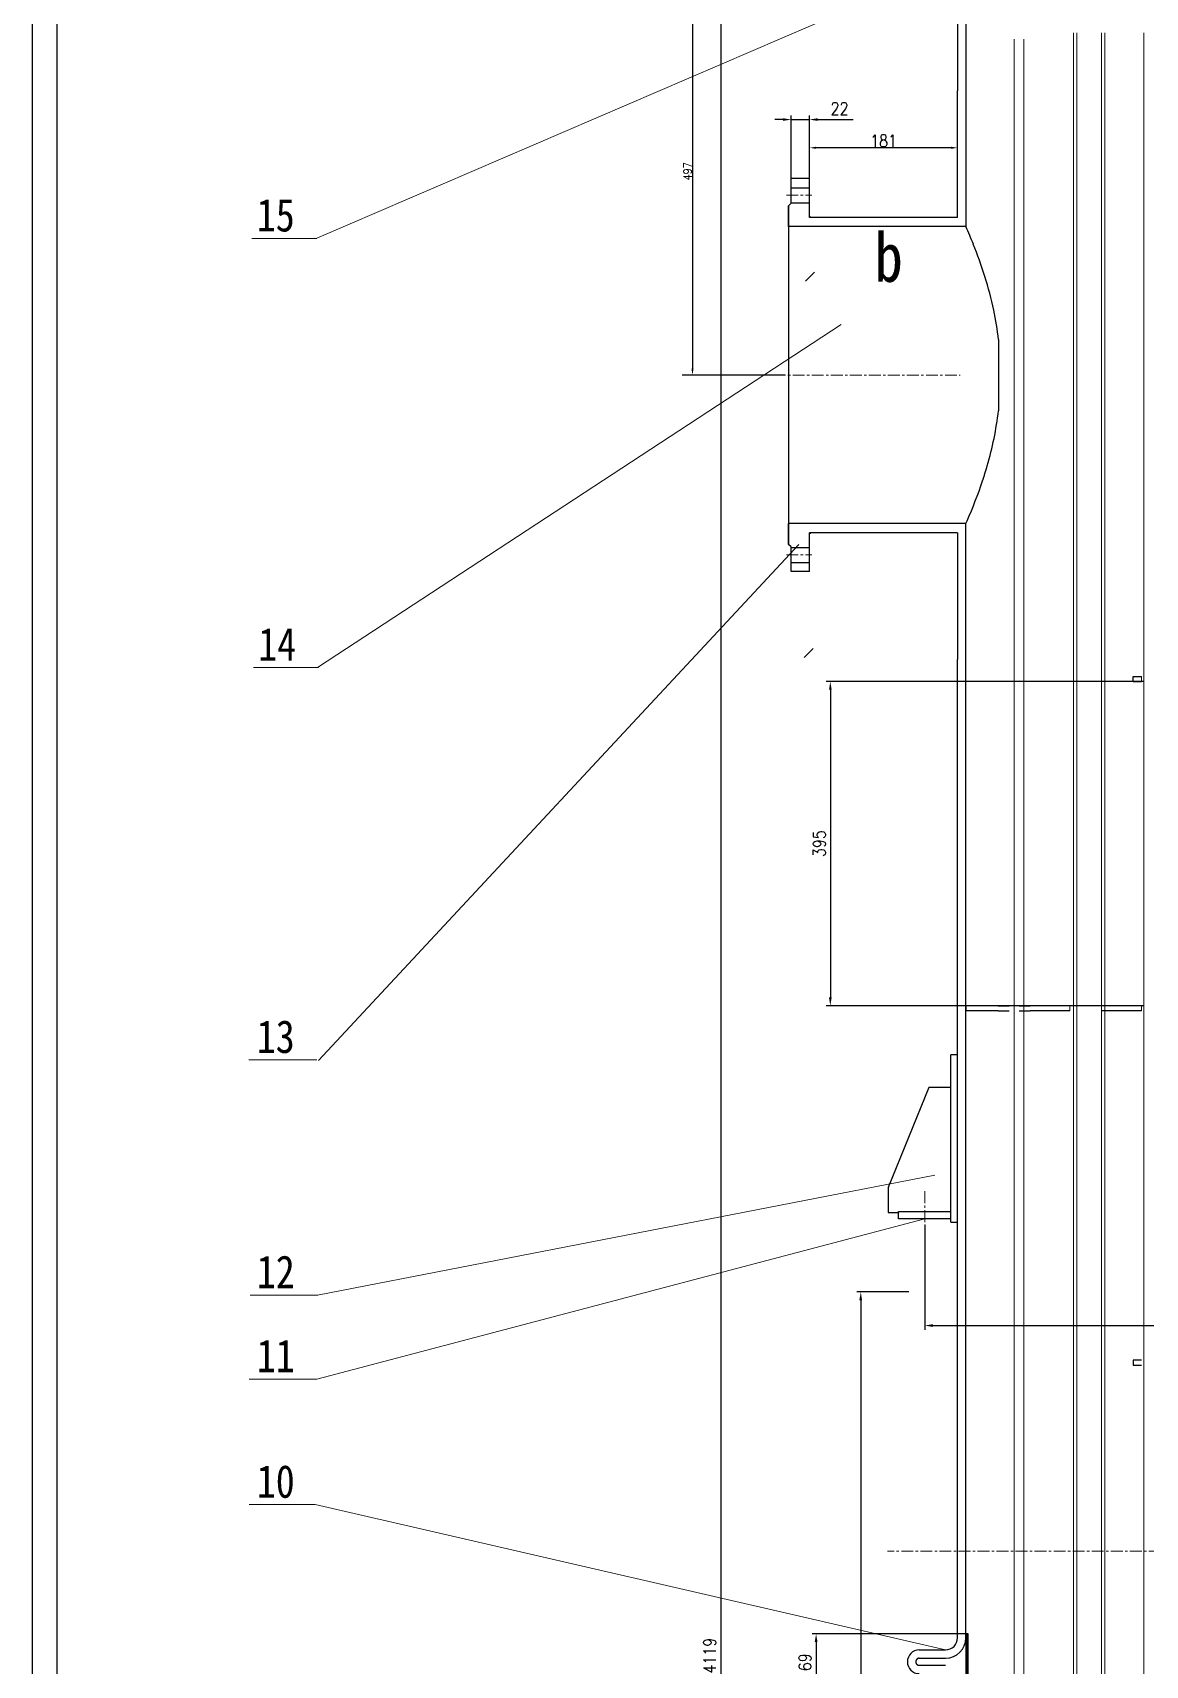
# Model space of a CAD drawing. Header units: millimetres. Extents: x -8339 to 1608, y -494 to 6634.
# Drawn here: x -8339 to -6981, y 3646 to 5638 of the extents above; entities that cross this region are included whole.
import ezdxf

# ---------------------------------------------------------------- set-up
doc = ezdxf.new("R2010")
doc.units = ezdxf.units.MM
doc.header["$LTSCALE"] = 38.720001
doc.linetypes.add('CENTER', pattern=[0.6, 0.375, -0.075, 0.075, -0.075])
doc.layers.get('0').update_dxf_attribs({"lineweight": 18})
doc.layers.add('03___PRT_ALL_CURVES', color=7, linetype='Continuous', lineweight=18)
for name, color, linetype, lineweight, true_color in [('中心线', 7, 'CENTER', 18, 0xcc0000), ('剖面线', 2, 'Continuous', 18, 0xffff00), ('标注线', 3, 'Continuous', 9, 0x00ff00), ('细实线', 7, 'Continuous', 18, 0x002699)]:
    doc.layers.add(name, color=color, linetype=linetype, lineweight=lineweight, true_color=true_color)
doc.layers.add('粗实线', color=7, linetype='Continuous')
doc.styles.get("Standard").update_dxf_attribs({"font": 'txt.shx', "width": 0.85, "bigfont": 'gbcbig.shx'})
doc.dimstyles.new('ISO-25', dxfattribs={"dimtxt": 15, "dimasz": 10, "dimexe": 5, "dimexo": 0.625, "dimgap": 6, "dimtad": 1, "dimdec": 0, "dimtxsty": 'Standard', "dimcen": 2.5, "dimdle": 20, "dimadec": 0, "dimazin": 0, "dimtfac": 1, "dimtdec": 0, "dimtmove": 0, "dimatfit": 3, "dimfxl": 1, "dimlwd": -1, "dimlwe": -1, "dimarcsym": 0})
doc.dimstyles.get("Standard").update_dxf_attribs({"dimtxt": 30, "dimasz": 8, "dimexe": 0.18, "dimexo": 0.0625, "dimgap": 0.09, "dimtad": 1, "dimdsep": 46, "dimtxsty": 'Standard', "dimcen": 0.09, "dimdle": 16, "dimadec": 0, "dimazin": 0, "dimtfac": 1, "dimtofl": 0, "dimtmove": 0, "dimatfit": 3, "dimfxl": 1, "dimtolj": 1, "dimlwd": -1, "dimlwe": -1, "dimarcsym": 0})

# ---------------------------------------------------------------- blocks, each defined once
blk = doc.blocks.new('*X6')
at = {"layer": '标注线', "lineweight": 18}
for points in [[(-7535.2, 5709), (-7532.6, 5709), (-7533.9, 5717)], [(-7535.2, 5228.1), (-7532.6, 5228.1), (-7533.9, 5220.1)]]:
    blk.add_hatch(color=0, dxfattribs=at).paths.add_polyline_path(points, flags=0)
at = {"layer": '标注线', "color": 0, "lineweight": -2}
for p, q in [((-7271, 5717), (-7546.6, 5717)), ((-7533.9, 5709), (-7533.9, 5228.1)), ((-7421, 5220.1), (-7546.6, 5220.1))]:
    blk.add_line(p, q, dxfattribs=at)
at = {"layer": '标注线', "color": 0, "insert": (-7539.9, 5468.6), "char_height": 10, "width": 36.429, "attachment_point": 5, "rotation": 90}
blk.add_mtext('\\T1;497', dxfattribs=at)
blk = doc.blocks.new('*X7')
at = {"layer": '标注线', "lineweight": 18}
for points in [[(-7383.1, 5498.7), (-7383.1, 5496.1), (-7391.1, 5497.4)], [(-7218.5, 5498.7), (-7218.5, 5496.1), (-7210.5, 5497.4)]]:
    blk.add_hatch(color=0, dxfattribs=at).paths.add_polyline_path(points, flags=0)
at = {"layer": '标注线', "color": 0, "lineweight": -2}
for p, q in [((-7391.1, 5416.8), (-7391.1, 5510.1)), ((-7210.5, 5416.8), (-7210.5, 5510.1)), ((-7218.5, 5497.4), (-7383.1, 5497.4))]:
    blk.add_line(p, q, dxfattribs=at)
at = {"layer": '标注线', "color": 0, "insert": (-7300.8, 5505.9), "char_height": 15, "width": 54.643, "attachment_point": 5}
blk.add_mtext('\\T1;181', dxfattribs=at)
blk = doc.blocks.new('*X12')
at = {"layer": '标注线', "lineweight": 18}
for points in [[(-7240.6, 4062.1), (-7240.6, 4058.8), (-7250.6, 4060.4)], [(-6343.7, 4062.1), (-6343.7, 4058.8), (-6333.7, 4060.4)]]:
    blk.add_hatch(color=0, dxfattribs=at).paths.add_polyline_path(points, flags=0)
at = {"layer": '标注线', "color": 0, "lineweight": -2}
for p, q in [((-7250.6, 4183.5), (-7250.6, 4055.4)), ((-6333.7, 4183.5), (-6333.7, 4055.4)), ((-7240.6, 4060.4), (-6343.7, 4060.4))]:
    blk.add_line(p, q, dxfattribs=at)
at = {"layer": '标注线', "color": 0, "lineweight": 18, "insert": (-6798.3, 4073.9), "char_height": 15, "width": 71.946, "attachment_point": 5}
blk.add_mtext('\\T1;%%C920', dxfattribs=at)
blk = doc.blocks.new('*X17')
at = {"layer": '标注线', "lineweight": 30}
for points in [[(-7330.3, 4091.4), (-7327, 4091.4), (-7328.6, 4101.4)], [(-7330.3, 1608.2), (-7327, 1608.2), (-7328.6, 1598.2)]]:
    blk.add_hatch(color=0, dxfattribs=at).paths.add_polyline_path(points, flags=0)
at = {"layer": '标注线', "color": 0, "lineweight": -2}
for p, q in [((-7270.1, 4101.4), (-7333.6, 4101.4)), ((-7328.6, 4091.4), (-7328.6, 1608.2)), ((-7251.4, 1598.2), (-7333.6, 1598.2))]:
    blk.add_line(p, q, dxfattribs=at)
at = {"layer": '标注线', "color": 0, "lineweight": 18, "insert": (-7342.1, 2849.8), "char_height": 15, "width": 72.857, "attachment_point": 5, "rotation": 90}
blk.add_mtext('\\T1;2500', dxfattribs=at)
blk = doc.blocks.new('*X18')
at = {"layer": '标注线', "lineweight": 30}
for points in [[(-7501.1, 5707), (-7497.7, 5707), (-7499.4, 5717)], [(-7501.1, 1608.2), (-7497.7, 1608.2), (-7499.4, 1598.2)]]:
    blk.add_hatch(color=0, dxfattribs=at).paths.add_polyline_path(points, flags=0)
at = {"layer": '标注线', "color": 0, "lineweight": -2}
for p, q in [((-7267.3, 5717), (-7504.4, 5717)), ((-7499.4, 5707), (-7499.4, 1608.2)), ((-7239, 1598.2), (-7504.4, 1598.2))]:
    blk.add_line(p, q, dxfattribs=at)
at = {"layer": '标注线', "color": 0, "lineweight": 18, "insert": (-7512.9, 3657.6), "char_height": 15, "width": 72.857, "attachment_point": 5, "rotation": 90}
blk.add_mtext('\\T1;4119', dxfattribs=at)
blk = doc.blocks.new('*X20')
at = {"layer": '标注线', "lineweight": 18}
for points in [[(-7384.8, 3674.2), (-7381.4, 3674.2), (-7383.1, 3684.2)], [(-7384.8, 3624.9), (-7381.4, 3624.9), (-7383.1, 3614.9)]]:
    blk.add_hatch(color=0, dxfattribs=at).paths.add_polyline_path(points, flags=0)
at = {"layer": '标注线', "color": 0, "lineweight": -2}
for p, q in [((-7198.1, 3684.2), (-7388.1, 3684.2)), ((-7383.1, 3674.2), (-7383.1, 3624.9)), ((-7198.1, 3614.9), (-7388.1, 3614.9))]:
    blk.add_line(p, q, dxfattribs=at)
at = {"layer": '标注线', "color": 0, "lineweight": 18, "insert": (-7396.6, 3649.6), "char_height": 15, "width": 36.429, "attachment_point": 5, "rotation": 90}
blk.add_mtext('\\T1;69', dxfattribs=at)
blk = doc.blocks.new('*X21')
at = {"layer": '标注线', "lineweight": 18}
for points in [[(-7423.6, 5533.5), (-7423.6, 5530.2), (-7413.6, 5531.8)], [(-7381.1, 5533.5), (-7381.1, 5530.2), (-7391.1, 5531.8)]]:
    blk.add_hatch(color=0, dxfattribs=at).paths.add_polyline_path(points, flags=0)
at = {"layer": '标注线', "color": 0, "lineweight": -2}
for p, q in [((-7423.6, 5531.8), (-7433.6, 5531.8)), ((-7413.6, 5460.5), (-7413.6, 5536.8)), ((-7413.6, 5531.8), (-7391.1, 5531.8)), ((-7391.1, 5460.5), (-7391.1, 5536.8)), ((-7381.1, 5531.8), (-7337.9, 5531.8))]:
    blk.add_line(p, q, dxfattribs=at)
at = {"layer": '标注线', "color": 0, "lineweight": 18, "insert": (-7354.5, 5545.3), "char_height": 15, "width": 36.429, "attachment_point": 5}
blk.add_mtext('\\T1;22', dxfattribs=at)
blk = doc.blocks.new('*X23')
at = {"layer": '标注线', "lineweight": 30}
for points in [[(-7367.4, 4836.1), (-7364.1, 4836.1), (-7365.7, 4846.1)], [(-7367.4, 4460.7), (-7364.1, 4460.7), (-7365.7, 4450.7)]]:
    blk.add_hatch(color=0, dxfattribs=at).paths.add_polyline_path(points, flags=0)
at = {"layer": '标注线', "color": 0, "lineweight": -2}
for p, q in [((-6984, 4846.1), (-7370.7, 4846.1)), ((-7365.7, 4836.1), (-7365.7, 4460.7)), ((-6984, 4450.7), (-7370.7, 4450.7))]:
    blk.add_line(p, q, dxfattribs=at)
at = {"layer": '标注线', "color": 0, "lineweight": 18, "insert": (-7379.2, 4648.4), "char_height": 15, "width": 54.643, "attachment_point": 5, "rotation": 90}
blk.add_mtext('\\T1;395', dxfattribs=at)

msp = doc.modelspace()

# ---------------------------------------------------------------- hatches: boundary and pattern name
at = {"layer": '剖面线'}
h = msp.add_hatch(dxfattribs=at)
h.set_pattern_fill('ANSI31', color=256, scale=3.92157, style=0)
h.paths.add_polyline_path([(-6258, 2023.9), (-6258, 2017.4), (-6239, 2017.4), (-6239, 2023.9)], flags=0)
h.paths.add_polyline_path([(-6239, 1782.8), (-6239, 1789.3), (-6258, 1789.3), (-6258, 1782.8)], flags=0)
h.paths.add_polyline_path([(-7380.4, 5334.7), (-7380.4, 5345.7), (-7402.4, 5345.7), (-7402.4, 5334.7)], flags=0)
h.paths.add_polyline_path([(-7402.4, 4886.5), (-7402.4, 4875.5), (-7380.4, 4875.5), (-7380.4, 4886.5)], flags=0)
at = {"layer": '标注线'}
h = msp.add_hatch(dxfattribs=at)
h.set_pattern_fill('ANSI31', color=256, scale=0.25, style=0)
h.paths.add_polyline_path([(-6384, 3684.2), (-6386.8, 3684.2), (-6386.8, 3614.9), (-6384, 3614.9)], flags=0)
h.paths.add_polyline_path([(-7197.5, 3684.2), (-7200.3, 3684.2), (-7200.3, 3621.1), (-7197.5, 3621.1)], flags=0)
at = {"layer": '细实线', "lineweight": 18}
h = msp.add_hatch(color=256, dxfattribs=at)
h.paths.add_polyline_path([(-7391.1, 5414), (-7391.1, 5412.4), (-7389.3, 5412.4)], flags=0)
h.paths.add_polyline_path([(-7389.3, 5027.7), (-7391.1, 5027.7), (-7391.1, 5026.2)], flags=0)

# ---------------------------------------------------------------- linework, layer by layer
at = {"color": 7, "linetype": 'Continuous'}
for p, q in [((-7210.5, 5414.5), (-7210.5, 5412.4)), ((-7210.5, 5414.5), (-7210.5, 5412.4)), ((-7404.4, 5039), (-7416.6, 5039)), ((-7210.5, 5027.7), (-7210.5, 5025.7)), ((-7210.5, 5027.7), (-7210.5, 5025.7)), ((-7200.3, 4954.8), (-7200.3, 5039)), ((-6986.2, 4846.1), (-6986.2, 4852.2)), ((-7073.5, 4450.7), (-7073.5, 4444.6)), ((-7034.7, 4450.7), (-7034.7, 4444.6)), ((-6986.2, 4450.7), (-6986.2, 4444.6))]:
    msp.add_line(p, q, dxfattribs=at)
at = {"layer": '03___PRT_ALL_CURVES', "color": 40, "linetype": 'Continuous'}
msp.add_line((-7210.5, 5025.8), (-7210.5, 5025.7), dxfattribs=at)
at = {"layer": '中心线'}
for p, q in [((-7419.4, 5439.5), (-7388.3, 5439.5)), ((-7458.1, 5220.1), (-7207.5, 5220.1)), ((-7419.4, 5000.7), (-7388.3, 5000.7)), ((-7250.6, 4224.3), (-7250.6, 4144)), ((-6265.6, 3785.1), (-7295.8, 3785.1))]:
    msp.add_line(p, q, dxfattribs=at)
at = {"layer": '粗实线', "color": 7, "linetype": 'Continuous'}
for p, q in [((-8339, -494), (-8339, 6634)), ((-8309, -494), (-8309, 6634)), ((-7210.5, 5720.1), (-7210.5, 5567)), ((-7210.5, 5720.1), (-7210.5, 5567)), ((-7200.3, 5720.1), (-7200.3, 5401.2)), ((-7200.3, 5720.1), (-7200.3, 5401.2)), ((-7413.6, 5448.7), (-7413.6, 5459.9)), ((-7391.1, 5459.9), (-7413.6, 5459.9)), ((-7391.1, 5459.9), (-7413.6, 5459.9)), ((-7413.6, 5429.8), (-7413.6, 5459.9)), ((-7391.1, 5448.7), (-7391.1, 5459.9)), ((-7391.1, 5412.4), (-7391.1, 5459.9)), ((-7413.6, 5448.7), (-7391.1, 5448.7)), ((-7413.6, 5448.7), (-7391.1, 5448.7)), ((-7413.6, 5429.8), (-7416.6, 5426.7)), ((-7413.6, 5429.8), (-7416.6, 5426.7)), ((-7416.6, 5401.2), (-7416.6, 5426.7)), ((-7416.6, 5426.7), (-7416.6, 5013.5)), ((-7413.6, 5429.8), (-7413.6, 5430.3)), ((-7413.6, 5430.3), (-7391.1, 5430.3)), ((-7413.6, 5430.3), (-7391.1, 5430.3)), ((-7391.1, 5412.4), (-7391.1, 5430.3)), ((-7404.4, 5401.2), (-7416.6, 5401.2)), ((-7200.3, 5401.2), (-7416.6, 5401.2)), ((-7200.3, 5401.2), (-7404.4, 5401.2)), ((-7210.5, 5412.4), (-7391.1, 5412.4)), ((-7210.5, 5412.4), (-7391.1, 5412.4)), ((-7416.6, 5013.5), (-7416.6, 5039)), ((-7200.3, 5039), (-7416.6, 5039)), ((-7200.3, 5039), (-7404.4, 5039)), ((-7391.1, 5009.9), (-7391.1, 5027.7)), ((-7210.5, 5027.7), (-7391.1, 5027.7)), ((-7210.5, 5027.7), (-7391.1, 5027.7)), ((-7391.1, 4980.3), (-7391.1, 5027.7)), ((-7200.3, 3679.3), (-7200.3, 5039)), ((-7413.6, 5010.4), (-7416.6, 5013.5)), ((-7413.6, 5010.4), (-7416.6, 5013.5)), ((-7413.6, 5009.9), (-7413.6, 5010.4)), ((-7413.6, 4980.3), (-7413.6, 5010.4)), ((-7413.6, 5009.9), (-7391.1, 5009.9)), ((-7413.6, 5009.9), (-7391.1, 5009.9)), ((-7413.6, 4980.3), (-7413.6, 4991.5)), ((-7413.6, 4991.5), (-7391.1, 4991.5)), ((-7413.6, 4991.5), (-7391.1, 4991.5)), ((-7391.1, 4980.3), (-7413.6, 4980.3)), ((-7391.1, 4980.3), (-7413.6, 4980.3)), ((-7391.1, 4980.3), (-7391.1, 4991.5)), ((-7200.3, 3679.3), (-7200.3, 4954.8)), ((-7210.5, 4390.7), (-7210.5, 4873.1)), ((-7210.5, 3679.3), (-7210.5, 4873.1)), ((-6996.2, 4846.1), (-6996.2, 4852.2)), ((-6996.2, 4852.2), (-6986.2, 4852.2)), ((-6996.2, 4852.2), (-6986.2, 4852.2)), ((-6996.2, 4846.1), (-6996.2, 4852.2)), ((-6996.2, 4846.1), (-6986.2, 4846.1)), ((-6996.2, 4846.1), (-6986.2, 4846.1)), ((-7160.8, 4450.7), (-7200.3, 4450.7)), ((-7200.3, 4450.7), (-7200.3, 4444.6)), ((-7160.8, 4450.7), (-7200.3, 4450.7)), ((-7160.8, 4444.6), (-7200.3, 4444.6)), ((-7160.8, 4444.6), (-7200.3, 4444.6)), ((-7073.5, 4450.7), (-7122, 4450.7)), ((-7073.5, 4450.7), (-7122, 4450.7)), ((-7073.5, 4444.6), (-7122, 4444.6)), ((-7073.5, 4444.6), (-7122, 4444.6)), ((-6986.2, 4450.7), (-7034.7, 4450.7)), ((-6986.2, 4450.7), (-7034.7, 4450.7)), ((-6986.2, 4444.6), (-7034.7, 4444.6)), ((-6986.2, 4444.6), (-7034.7, 4444.6)), ((-7210.5, 4390.7), (-7218.7, 4390.7)), ((-7218.7, 4186.7), (-7218.7, 4390.7)), ((-7210.5, 4186.7), (-7210.5, 4390.7)), ((-7245.4, 4351), (-7295.3, 4228.9)), ((-7218.7, 4351), (-7245.4, 4351)), ((-7295.3, 4228.9), (-7295.3, 4198.3)), ((-7295.3, 4198.3), (-7282.6, 4198.3)), ((-7282.6, 4199.5), (-7218.7, 4199.5)), ((-7282.6, 4190.7), (-7282.6, 4199.5)), ((-7218.7, 4190.7), (-7282.6, 4190.7)), ((-7218.7, 4186.7), (-7210.5, 4186.7)), ((-7210.5, 3679.3), (-7210.5, 4186.7)), ((-6996.2, 4011.9), (-6986.2, 4011.9)), ((-7257.2, 3664.7), (-7225.1, 3664.7)), ((-7257.2, 3664.7), (-7225.1, 3664.7)), ((-7257.2, 3654.5), (-7225.1, 3654.5)), ((-7257.2, 3654.5), (-7225.1, 3654.5)), ((-7257.2, 3645.9), (-7225.1, 3645.9)), ((-7257.2, 3645.9), (-7225.1, 3645.9))]:
    msp.add_line(p, q, dxfattribs=at)
at = {"layer": '粗实线'}
for p, q in [((-7210.5, 5412.4), (-7210.5, 5567)), ((-7160.5, 5263.6), (-7160.5, 5176.6)), ((-7210.5, 5027.7), (-7210.5, 4873.1)), ((-7160.8, 4450.7), (-7147.5, 4450.7)), ((-7160.8, 4444.6), (-7147.5, 4444.6)), ((-7135.3, 4450.7), (-7122, 4450.7)), ((-7135.3, 4444.6), (-7122, 4444.6)), ((-6996.2, 4018), (-6996.2, 4011.9)), ((-6986.2, 4018), (-6996.2, 4018))]:
    msp.add_line(p, q, dxfattribs=at)
msp.add_lwpolyline([(-7200.3, 3614.9), (-7197.5, 3614.9), (-7197.5, 3684.2), (-7200.3, 3684.2)], close=True, dxfattribs=at)
at = {"layer": '粗实线', "color": 7, "linetype": 'Continuous'}
for centre, radius, start, end in [((-7773.2, 5146.7), 626.9, 21.8269, 23.9518), ((-7225.1, 3679.3), 24.7, 270, 360), ((-7225.1, 3679.3), 14.5, 270, 360), ((-7257.2, 3650.2), 14.5, 90, 270)]:
    msp.add_arc(centre, radius, start, end, dxfattribs=at)
for points, knots in [([(-7160.5, 5263.6), (-7161.9, 5275.6), (-7168.5, 5315.3), (-7180.9, 5353.8), (-7191.3, 5379.8)], [0, 0, 0, 0, 20410.120192, 67615.749537, 67615.749537, 67615.749537, 67615.749537]), ([(-7180.1, 5090.9), (-7178, 5097.1), (-7169.3, 5125), (-7163.2, 5153.9), (-7160.5, 5176.6)], [0, 0, 0, 0, 14707.942334, 66633.743519, 66633.743519, 66633.743519, 66633.743519]), ([(-7200.3, 5039), (-7199.8, 5040.1), (-7192.3, 5057.1), (-7185.5, 5074.5), (-7180.1, 5090.9)], [0, 0, 0, 0, 4533.012285, 66399.709649, 66399.709649, 66399.709649, 66399.709649]), ([(-7257.2, 3654.5), (-7257.2, 3654.5), (-7257.3, 3654.5), (-7257.3, 3654.5), (-7257.4, 3654.5), (-7257.5, 3654.5), (-7257.6, 3654.5), (-7257.6, 3654.5), (-7257.7, 3654.5), (-7257.8, 3654.5), (-7257.9, 3654.5), (-7257.9, 3654.5), (-7258, 3654.4), (-7258.1, 3654.4), (-7258.2, 3654.4), (-7258.2, 3654.4), (-7258.3, 3654.4), (-7258.4, 3654.4), (-7258.5, 3654.3), (-7258.6, 3654.3), (-7258.7, 3654.3), (-7258.8, 3654.2), (-7258.8, 3654.2), (-7258.9, 3654.2), (-7259, 3654.1), (-7259.1, 3654.1), (-7259.2, 3654), (-7259.3, 3654), (-7259.4, 3653.9), (-7259.5, 3653.9), (-7259.5, 3653.8), (-7259.6, 3653.8), (-7259.7, 3653.7), (-7259.8, 3653.7), (-7259.9, 3653.6), (-7260, 3653.5), (-7260.1, 3653.4), (-7260.1, 3653.4), (-7260.2, 3653.3), (-7260.3, 3653.2), (-7260.4, 3653.1), (-7260.5, 3653), (-7260.5, 3652.9), (-7260.6, 3652.9), (-7260.7, 3652.8), (-7260.8, 3652.7), (-7260.8, 3652.6), (-7260.9, 3652.4), (-7261, 3652.3), (-7261, 3652.2), (-7261.1, 3652.1), (-7261.1, 3652), (-7261.2, 3651.9), (-7261.2, 3651.8), (-7261.3, 3651.6), (-7261.3, 3651.5), (-7261.4, 3651.4), (-7261.4, 3651.3), (-7261.4, 3651.1), (-7261.5, 3651), (-7261.5, 3650.9), (-7261.5, 3650.7), (-7261.5, 3650.6), (-7261.5, 3650.5), (-7261.5, 3650.3), (-7261.5, 3650.2), (-7261.5, 3650.1), (-7261.5, 3649.9), (-7261.5, 3649.8), (-7261.5, 3649.6), (-7261.5, 3649.5), (-7261.5, 3649.4), (-7261.4, 3649.2), (-7261.4, 3649.1), (-7261.4, 3649), (-7261.3, 3648.9), (-7261.3, 3648.7), (-7261.2, 3648.6), (-7261.2, 3648.5), (-7261.1, 3648.4), (-7261.1, 3648.3), (-7261, 3648.1), (-7261, 3648), (-7260.9, 3647.9), (-7260.8, 3647.8), (-7260.8, 3647.7), (-7260.7, 3647.6), (-7260.6, 3647.5), (-7260.5, 3647.4), (-7260.5, 3647.3), (-7260.4, 3647.2), (-7260.3, 3647.2), (-7260.2, 3647.1), (-7260.1, 3647), (-7260.1, 3646.9), (-7260, 3646.9), (-7259.9, 3646.8), (-7259.8, 3646.7), (-7259.7, 3646.7), (-7259.6, 3646.6), (-7259.5, 3646.5), (-7259.5, 3646.5), (-7259.4, 3646.4), (-7259.3, 3646.4), (-7259.2, 3646.3), (-7259.1, 3646.3), (-7259, 3646.2), (-7258.9, 3646.2), (-7258.8, 3646.2), (-7258.8, 3646.1), (-7258.7, 3646.1), (-7258.6, 3646.1), (-7258.5, 3646), (-7258.4, 3646), (-7258.3, 3646), (-7258.2, 3646), (-7258.2, 3646), (-7258.1, 3645.9), (-7258, 3645.9), (-7257.9, 3645.9), (-7257.9, 3645.9), (-7257.8, 3645.9), (-7257.7, 3645.9), (-7257.6, 3645.9), (-7257.6, 3645.9), (-7257.5, 3645.9), (-7257.4, 3645.9), (-7257.3, 3645.9), (-7257.3, 3645.9), (-7257.2, 3645.9), (-7257.2, 3645.9)], [0, 0, 0, 0, 14939.436394, 30114.095723, 45527.588909, 61183.51566, 77085.458751, 93236.975601, 109641.591834, 126302.791648, 143224.011554, 160408.630911, 177859.962518, 195581.242935, 213575.617502, 231846.136992, 250395.740165, 269227.241754, 288343.322427, 307746.510555, 327439.173953, 347423.500246, 367701.484833, 388274.912389, 409145.341226, 430314.090692, 451782.218063, 473550.506847, 495619.443746, 517989.204663, 540659.637639, 563630.239114, 586900.146353, 610468.106797, 634332.473561, 658491.180513, 682941.728696, 707681.170467, 732706.096937, 758012.621077, 783596.367808, 809452.46436, 835575.526444, 861959.656062, 888598.431693, 915484.903724, 942611.599856, 969970.518204, 997553.134488, 1025350.402947, 1053352.77391, 1081550.194412, 1109932.129233, 1138487.573677, 1167205.075457, 1196072.752458, 1225078.321642, 1254209.125839, 1283452.160303, 1312794.108527, 1342221.374581, 1371720.118172, 1401276.293157, 1430875.690782, 1460503.972898, 1490146.717813, 1519789.462729, 1549417.743752, 1579017.141376, 1608573.31745, 1638072.059957, 1667499.326012, 1696841.274235, 1726084.309764, 1755215.112906, 1784220.683136, 1813088.360137, 1841805.860892, 1870361.305336, 1898743.240157, 1926940.660659, 1954943.031622, 1982740.301038, 2010322.916381, 2037681.834729, 2064808.530861, 2091695.003782, 2118333.778541, 2144717.908159, 2170840.971077, 2196697.066814, 2222280.813544, 2247587.337686, 2272612.264908, 2297351.705947, 2321802.25413, 2345960.961082, 2369825.328514, 2393393.288958, 2416663.195572, 2439633.797649, 2462304.230625, 2484673.991541, 2506742.928441, 2528511.216713, 2549979.344083, 2571148.094018, 2592018.522855, 2612591.949987, 2632869.934574, 2652854.260867, 2672546.924265, 2691950.112393, 2711066.193066, 2729897.694654, 2748447.298102, 2766717.817339, 2784712.19214, 2802433.472342, 2819884.804143, 2837069.4235, 2853990.643406, 2870651.843085, 2887056.459318, 2903207.976168, 2919109.919259, 2934765.84601, 2950179.33924, 2965353.998542, 2980293.434936, 2980293.434936, 2980293.434936, 2980293.434936])]:
    msp.add_open_spline(points, degree=3, knots=knots, dxfattribs=at)
at = {"layer": '细实线', "lineweight": 18}
for p, q in [((-7992.4, 5387), (-7149, 5750)), ((-7391.1, 5414), (-7389.3, 5412.4)), ((-7992.2, 5386.8), (-8071.4, 5386.8)), ((-7352.7, 5281.9), (-7991.6, 4863.3)), ((-7391.1, 5026.2), (-7389.3, 5027.7)), ((-7404.2, 5013.2), (-7990.4, 4384)), ((-7990.4, 4863.3), (-8069.6, 4863.3)), ((-7992.3, 4384.6), (-8075.1, 4384.6)), ((-7238.4, 4244.1), (-7991.6, 4097.6)), ((-7250.6, 4190.7), (-7992.2, 3995)), ((-7991.1, 4097.6), (-8073.5, 4097.6)), ((-7994.1, 3841.9), (-8074.8, 3841.9)), ((-7225.1, 3664.7), (-7994.1, 3841.9))]:
    msp.add_line(p, q, dxfattribs=at)
at = {"layer": '细实线', "color": 7, "linetype": 'Continuous'}
for p, q in [((-7069, 1566.2), (-7069, 5637.8)), ((-7069, 1566.2), (-7069, 5637.8)), ((-7065, 1566.2), (-7065, 5637.8)), ((-7065, 1566.2), (-7065, 5637.8)), ((-7035, 1566.2), (-7035, 5637.8)), ((-7035, 1566.2), (-7035, 5637.8)), ((-7031, 1566.2), (-7031, 5637.8)), ((-7031, 1566.2), (-7031, 5637.8)), ((-6983.4, 1566.2), (-6983.4, 5637.8)), ((-6983.4, 1566.2), (-6983.4, 5637.8))]:
    msp.add_line(p, q, dxfattribs=at)
at = {"layer": '细实线'}
for p, q in [((-7141.6, 5629.8), (-7141.6, 1587.9)), ((-7129.6, 5629.8), (-7129.6, 1587.9))]:
    msp.add_line(p, q, dxfattribs=at)
at = {"layer": '细实线', "color": 3, "lineweight": 18}
msp.add_line((-7992.2, 3995), (-8075, 3995), dxfattribs=at)

# ---------------------------------------------------------------- texts
at = {"layer": '粗实线', "lineweight": 18, "insert": (-7311.9, 5394), "char_height": 60, "width": 74.224, "attachment_point": 1}
msp.add_mtext('\\T1;{\\fFangSong|b0|i0|c0|p13;b}', dxfattribs=at)
at = {"layer": '细实线', "color": 3, "lineweight": 18, "char_height": 40, "width": 63.415, "attachment_point": 1}
for s, insert in [('\\T1;{\\fFangSong|b0|i0|c0|p13;15}', (-8065.5, 5435.3)), ('\\T1;{\\fFangSong|b0|i0|c0|p13;14}', (-8063.7, 4911.7)), ('\\T1;{\\fFangSong|b0|i0|c0|p13;13}', (-8065.5, 4433)), ('\\T1;{\\fFangSong|b0|i0|c0|p13;12}', (-8065.5, 4146)), ('\\T1;{\\fFangSong|b0|i0|c0|p13;11}', (-8065.5, 4043.5)), ('\\T1;{\\fFangSong|b0|i0|c0|p13;10}', (-8065.5, 3890.3))]:
    msp.add_mtext(s, dxfattribs=dict(at, insert=insert))

# ---------------------------------------------------------------- dimensions: what is measured, and where the dimension line sits
at = {"layer": '标注线'}
dim = msp.add_linear_dim(base=(-7533.9, 5220.1), p1=(-7266.6, 5717), p2=(-7416.6, 5220.1), angle=90, dimstyle='Standard', override={"dimtxt": 10, "dimexe": 12.672, "dimexo": 4.4, "dimgap": 1, "dimtoh": 1, "dimdec": 0, "dimzin": 0, "dimsah": 1, "dimtdec": 0, "dimatfit": 0, "dimtzin": 0}, dxfattribs=at)
dim.commit()
dim.dimension.update_dxf_attribs({"geometry": '*X6', "text_midpoint": (-7533.9, 5468.6)})
at = {"layer": '标注线', "color": 3, "lineweight": 18}
dim = msp.add_linear_dim(base=(-7499.4, 1598.2), p1=(-7266.6, 5717), p2=(-7238.4, 1598.2), angle=90, dimstyle='ISO-25', override={"dimsah": 1, "dimtolj": 1}, dxfattribs=at)
dim.commit()
dim.dimension.update_dxf_attribs({"geometry": '*X18', "text_midpoint": (-7499.4, 3657.6), "dimtype": 160})
dim = msp.add_linear_dim(base=(-7391.1264, 5531.8178), p1=(-7413.5753, 5459.8809), p2=(-7391.1264, 5459.8809), dimstyle='ISO-25', override={"dimsah": 1, "dimtolj": 1}, dxfattribs=at)
dim.commit()
dim.dimension.update_dxf_attribs({"geometry": '*X21', "text_midpoint": (-7354.5014, 5531.8178)})
at = {"layer": '标注线'}
dim = msp.add_linear_dim(base=(-7391.1, 5497.4), p1=(-7210.5, 5412.4), p2=(-7391.1, 5412.4), dimstyle='Standard', override={"dimtxt": 15, "dimexe": 12.672, "dimexo": 4.4, "dimgap": 1, "dimtoh": 1, "dimdec": 0, "dimzin": 0, "dimsah": 1, "dimtdec": 0, "dimatfit": 0, "dimtzin": 0}, dxfattribs=at)
dim.commit()
dim.dimension.update_dxf_attribs({"geometry": '*X7', "text_midpoint": (-7300.8, 5497.4), "dimtype": 160})
at = {"layer": '标注线', "lineweight": 18}
dim = msp.add_linear_dim(base=(-7365.7, 4450.7), p1=(-6983.4, 4846.1), p2=(-6983.4, 4450.7), angle=90, text='395', dimstyle='ISO-25', override={"dimsah": 1, "dimtolj": 1}, dxfattribs=at)
dim.commit()
dim.dimension.update_dxf_attribs({"geometry": '*X23', "text_midpoint": (-7365.7, 4648.4), "dimtype": 160})
at = {"layer": '标注线', "color": 3, "lineweight": 18}
dim = msp.add_linear_dim(base=(-6333.7, 4060.4), p1=(-7250.6, 4184.1), p2=(-6333.7, 4184.1), text='%%C920', dimstyle='ISO-25', override={"dimsah": 1, "dimtolj": 1}, dxfattribs=at)
dim.commit()
dim.dimension.update_dxf_attribs({"geometry": '*X12', "text_midpoint": (-6798.3, 4060.4), "dimtype": 160})
dim = msp.add_linear_dim(base=(-7328.6, 1598.2), p1=(-7269.4, 4101.4), p2=(-7250.8, 1598.2), angle=90, text='2500', dimstyle='ISO-25', override={"dimsah": 1, "dimtolj": 1}, dxfattribs=at)
dim.commit()
dim.dimension.update_dxf_attribs({"geometry": '*X17', "text_midpoint": (-7328.6, 2849.8)})
dim = msp.add_linear_dim(base=(-7383.1, 3614.9), p1=(-7197.5, 3684.2), p2=(-7197.5, 3614.9), angle=90, dimstyle='ISO-25', override={"dimsah": 1, "dimtolj": 1}, dxfattribs=at)
dim.commit()
dim.dimension.update_dxf_attribs({"geometry": '*X20', "text_midpoint": (-7383.1, 3649.6)})

doc.saveas('drawing.dxf')
